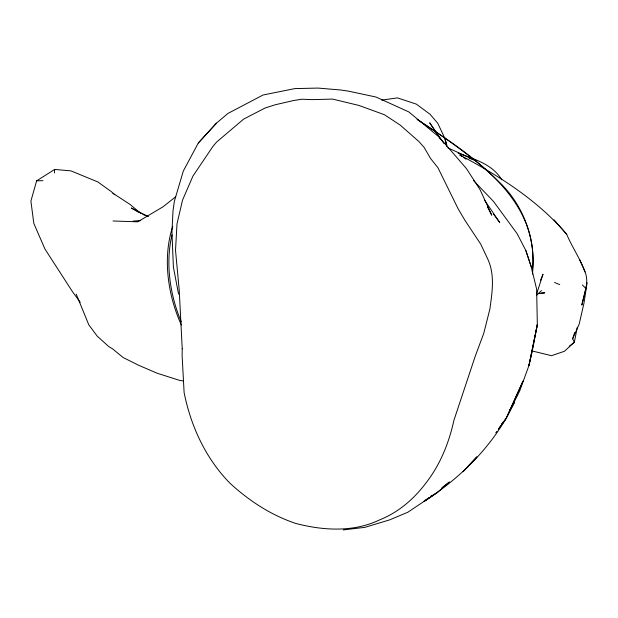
<?xml version="1.0" encoding="UTF-8"?>
<svg xmlns="http://www.w3.org/2000/svg" width="618" height="618" viewBox="0 0 618 618"><rect width="100%" height="100%" fill="white"/><g stroke="black" fill="none" stroke-linecap="round" stroke-linejoin="round"><path stroke-width="0.93" d="M532.237 271.789C540.889 198.038 470.545 155.064 417.822 119.822M54.423 172.97L54.662 169.432L70.923 170.877L97.798 181.924L111.163 191.51L114.732 194.732M532.399 274.137C536.47 239.838 523.516 204.705 498.286 181.136C473.836 157.358 445.454 138.015 417.042 119.336M577.289 327.246L574.323 342.256L564.443 351.279L551.526 355.682L532.384 351.024M569.224 346.234L574.323 342.256L572.639 338.819L579.182 324.095L583.948 303.307L587.1 282.712L581.839 305.099C584.049 294.083 589.51 283.059 585.037 271.866C580.155 258.733 572.152 247.13 566.675 234.276C537.706 200.186 498.95 175.744 459.746 154.956L462.133 156.532M172.013 234.933C166.899 256.408 168.413 279.042 173.913 300.278A162.634 162.001 -9.4 0 0 181.283 321.908M54.662 169.432L36.632 180.842L30.9 201.105L33.812 223.384L44.944 249.046L72.499 291.711L80.216 302.279M172.746 226.312C165.732 247.872 166.064 271.256 170.807 293.256A161.391 160.765 9.4 0 0 179.274 320.201L181.391 325.022M572.639 338.819L574.647 332.453M536.857 293.195L543.013 274.23L540.472 280.41M487.409 206.829L491.743 215.195L480.116 189.757L466.459 168.614L439.328 137.235L408.776 111.897L376.076 97.057L348.374 91.116L340.472 89.973L318.131 88.08L294.84 88.598L263.036 95.002L227.841 113.503L216.424 123.198L198.301 142.997L183.291 171.101L174.369 201.259L173.001 210.877L171.943 232.129L173.38 266.976L178.54 294.052M502.071 423.67L502.998 422.071L502.086 423.662M511.434 407.525L519.892 390.491L528.931 365.562L532.121 351.966L537.328 324.612L536.64 289.232L531.31 267.03L525.864 250.553L517.135 233.689L493.512 201.429L473.527 180.541M511.418 407.548L514.246 402.689C495.049 443.855 461.916 477.011 424.048 501.391L428.513 497.969M498.44 429.07L500.611 426.034M495.783 432.839L496.88 431.318M498.525 429.031L506.188 418.378L522.959 381.221L506.188 418.378L501.152 425.277M198.301 142.997L216.424 123.198M463.106 471.727L476.88 456.864L468.104 466.235M536.826 295.095L541.461 290.599M424.048 501.391L437.683 492.222L449.379 481.994L441.924 487.695M175.721 196.725L163.098 206.752L137.744 221.808L113.017 220.989M430.754 496.254L432.245 495.111M437.683 492.222L407.849 512.229L389.572 519.9L364.883 527.347L343.237 529.92M381.685 100.101L397.505 97.891L416.362 104.133L430.113 114.322L437.799 123.345L445.169 138.98L446.945 145.516M538.062 293.581L544.767 292.847L541.105 293.125M133.21 221.074L140.742 220.595M36.632 180.842L42.943 180.665M183.484 380.951L179.699 380.418L157.111 373.21L138.695 365.292L123.082 357.498L112.43 348.73L109.038 346.798L97.281 336.207L88.776 324.79L76.238 294.129M469.054 158.2L476.254 160.765L447.718 147.779M458.185 153.14C474.076 159.05 492.778 164.295 501.723 179.838M554.547 282.48L559.723 284.635M142.75 214.361L148.042 216.563M148.127 216.454L131.31 208.027L138.571 212.229M112.916 193.249L130.298 204.597L140.989 213.627M463.716 157.59L466.096 159.166M582.372 284.952L585.856 288.451M554.045 219.815L566.675 234.276M493.488 214.067L499.684 222.48L484.303 199.807M443.84 143.415L429.68 122.789L437.552 134.801M438.602 136.408L440.704 139.614M531.31 267.03L525.864 250.553M585.037 271.866L579.669 259.583M446.598 146.404L445.169 138.98L445.539 142.766M182.225 348.753L182.117 355.628L184.11 392.538C190.599 425.114 204.828 456.563 227.748 480.928L230.383 483.6C249.317 500.92 270.962 515.072 295.373 523.307L295.744 523.438C323.144 530.568 353.287 532.484 379.506 519.939C398.069 512.546 413.658 499.305 425.617 483.407L425.825 483.16C440.147 464.89 448.962 442.959 453.89 420.418L475.08 356.679L483.809 333.172L489.904 308.938C492.137 292.499 495.01 275.358 487.996 259.56L480.742 244.156L464.96 220.394L458.069 208.668L437.93 167.71L430.561 158.463L424.048 147.308L418.88 141.514L400.271 125.137L384.504 114.763L358.988 105.454L332.569 99.081L312.561 99.629L302.009 99.22L293.774 100.479L275.419 104.72L265.052 108.034L243.693 119.065L216.601 142.063L212.87 146.481L192.963 176.053L182.519 200.155L176.995 223.925L175.52 250.367L179.235 290.313L182.225 348.753M537.328 324.612L528.931 365.562L537.328 324.612M510.499 409.139L509.564 410.754L510.476 409.162"/></g></svg>
